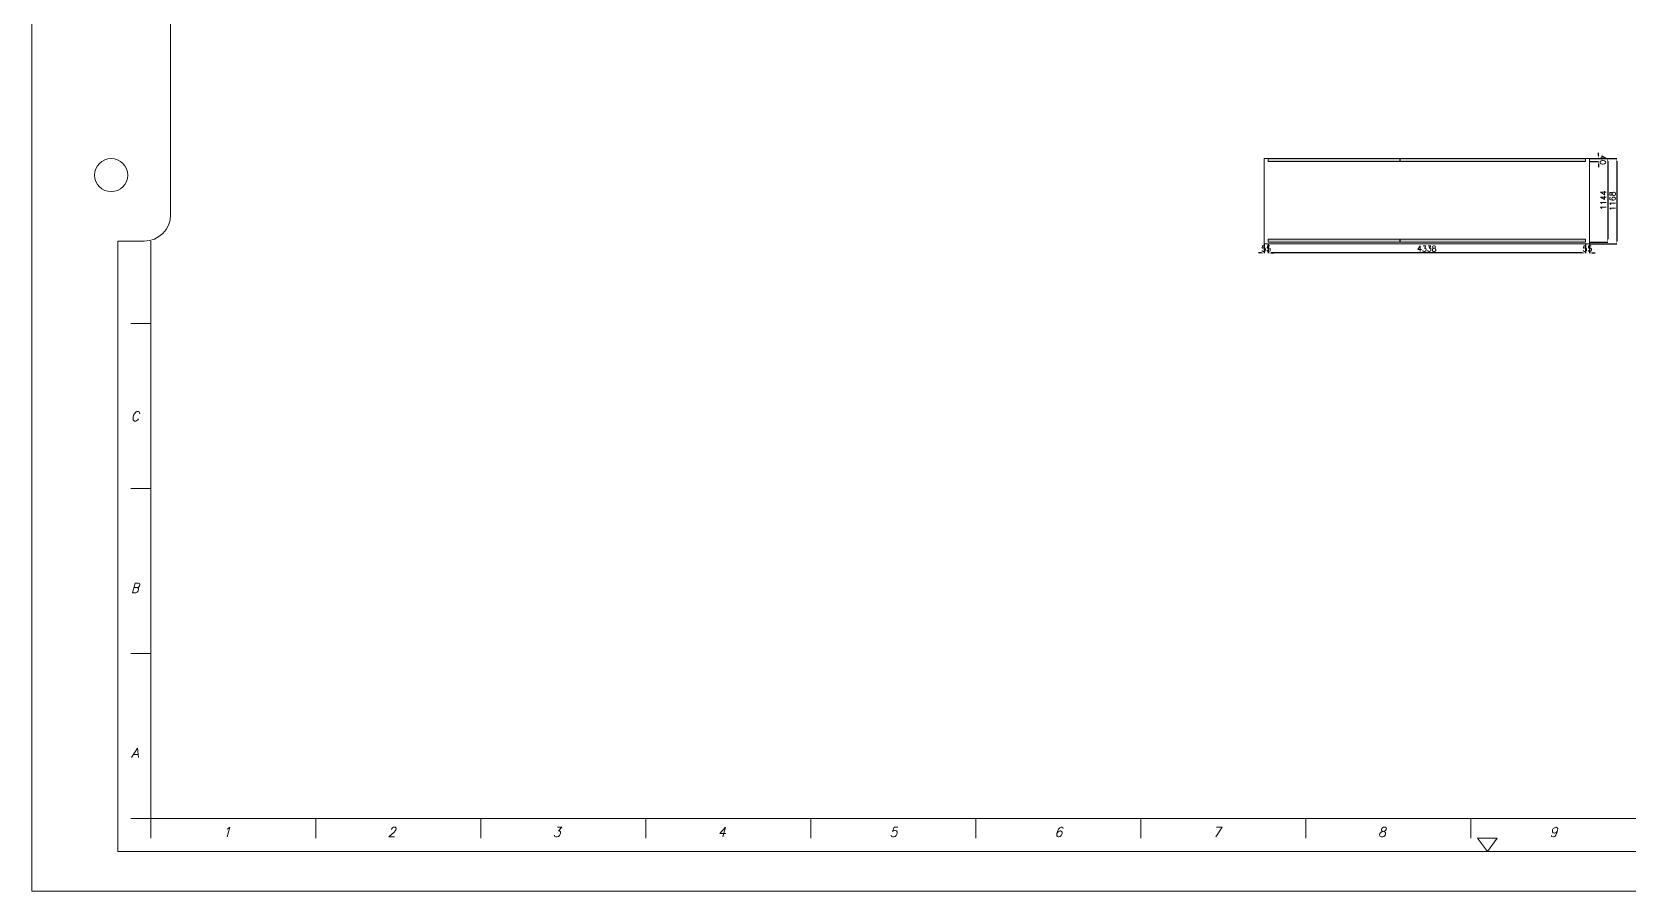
# Model space of a CAD drawing. Header units: millimetres. Extents: x -16854 to 21063, y -16371 to 10442.
# Drawn here: x -16854 to 4977, y -16371 to -4616 of the extents above; entities that cross this region are included whole.
import ezdxf
from ezdxf.enums import TextEntityAlignment as Align

# ---------------------------------------------------------------- set-up
doc = ezdxf.new("R2010")
doc.units = ezdxf.units.MM
doc.header["$MEASUREMENT"] = 0
doc.layers.get('0').update_dxf_attribs({"lineweight": 0})
doc.layers.get('Defpoints').update_dxf_attribs({"lineweight": 0})
doc.layers.add('Dimensions.Gen', color=7, linetype='Continuous')
doc.layers.add('Hatch', color=7, linetype='Continuous')
doc.styles.get("Standard").update_dxf_attribs({"font": 'TXT.SHX'})
doc.styles.add('Text_Style_11', font='ROMANS.SHX', dxfattribs={"width": 0.75})
doc.dimstyles.get("Standard").update_dxf_attribs({"dimtxt": 77.333333, "dimasz": 38.666667, "dimexe": 0.18, "dimexo": 0.0625, "dimgap": 19.333333, "dimtad": 0, "dimtoh": 1, "dimdec": 4, "dimzin": 0, "dimdsep": 46, "dimtxsty": 'Standard', "dimcen": 0.09, "dimclrt": 1, "dimadec": 0, "dimazin": 0, "dimtfac": 1, "dimtdec": 4, "dimtix": 1, "dimtofl": 0, "dimtmove": 0, "dimatfit": 3, "dimfxl": 1, "dimtolj": 1, "dimtzin": 0, "dimarcsym": 0})

# ---------------------------------------------------------------- blocks, each defined once
blk = doc.blocks.new('*D190')
at = {"color": 0, "lineweight": -2}
for p, q in [((4354, -7640), (4316, -7640)), ((4393, -7516), (4393, -7641)), ((4448, -7516), (4448, -7641)), ((4487, -7640), (4525, -7640))]:
    blk.add_line(p, q, dxfattribs=at)
at = {"color": 0}
for points in [[(4393, -7640), (4354, -7634), (4354, -7647)], [(4448, -7640), (4487, -7647), (4487, -7634)]]:
    blk.add_solid(points, dxfattribs=at)
at = {"layer": 'Defpoints'}
for p in [(4393, -7515), (4393, -7640), (4448, -7515)]:
    blk.add_point(p, dxfattribs=at)
at = {"color": 1, "true_color": 0xff0000, "insert": (4420, -7582), "char_height": 77.3, "attachment_point": 5}
blk.add_mtext('55', dxfattribs=at)
blk = doc.blocks.new('*D191')
at = {"color": 0, "lineweight": -2}
for p, q in [((55, -7516), (55, -7641)), ((4354, -7640), (94, -7640)), ((4393, -7516), (4393, -7641))]:
    blk.add_line(p, q, dxfattribs=at)
at = {"color": 0}
for points in [[(55, -7640), (94, -7634), (94, -7647)], [(4393, -7640), (4354, -7647), (4354, -7634)]]:
    blk.add_solid(points, dxfattribs=at)
at = {"layer": 'Defpoints'}
for p in [(55, -7515), (55, -7640), (4393, -7515)]:
    blk.add_point(p, dxfattribs=at)
at = {"color": 1, "true_color": 0xff0000, "insert": (2224, -7582), "char_height": 77.3, "attachment_point": 5}
blk.add_mtext('4338', dxfattribs=at)
blk = doc.blocks.new('*D192')
at = {"color": 0, "lineweight": -2}
for p, q in [((-39, -7640), (-77, -7640)), ((0, -7516), (0, -7641)), ((55, -7516), (55, -7641)), ((94, -7640), (132, -7640))]:
    blk.add_line(p, q, dxfattribs=at)
at = {"color": 0}
for points in [[(0, -7640), (-39, -7634), (-39, -7647)], [(55, -7640), (94, -7647), (94, -7634)]]:
    blk.add_solid(points, dxfattribs=at)
at = {"layer": 'Defpoints'}
for p in [(0, -7515), (0, -7640), (55, -7515)]:
    blk.add_point(p, dxfattribs=at)
at = {"color": 1, "true_color": 0xff0000, "insert": (27, -7582), "char_height": 77.3, "attachment_point": 5}
blk.add_mtext('55', dxfattribs=at)
blk = doc.blocks.new('*D193')
at = {"color": 0, "lineweight": -2}
for p, q in [((4573, -6309), (4573, -6270)), ((4448, -6347), (4573, -6347)), ((4448, -6387), (4573, -6387)), ((4573, -6426), (4573, -6465))]:
    blk.add_line(p, q, dxfattribs=at)
at = {"color": 0}
for points in [[(4573, -6347), (4579, -6309), (4567, -6309)], [(4573, -6387), (4567, -6426), (4579, -6426)]]:
    blk.add_solid(points, dxfattribs=at)
at = {"layer": 'Defpoints'}
for p in [(4448, -6347), (4448, -6387), (4573, -6347)]:
    blk.add_point(p, dxfattribs=at)
at = {"color": 1, "true_color": 0xff0000, "insert": (4632, -6367), "char_height": 77.3, "attachment_point": 5, "rotation": 270}
blk.add_mtext('40', dxfattribs=at)
blk = doc.blocks.new('*D194')
at = {"color": 0, "lineweight": -2}
for p, q in [((4448, -6347), (4698, -6347)), ((4698, -6386), (4698, -7453)), ((4448, -7491), (4698, -7491))]:
    blk.add_line(p, q, dxfattribs=at)
at = {"color": 0}
for points in [[(4698, -6347), (4704, -6386), (4692, -6386)], [(4698, -7491), (4692, -7453), (4704, -7453)]]:
    blk.add_solid(points, dxfattribs=at)
at = {"layer": 'Defpoints'}
for p in [(4448, -6347), (4448, -7491), (4698, -7491)]:
    blk.add_point(p, dxfattribs=at)
at = {"color": 1, "true_color": 0xff0000, "insert": (4640, -6919), "char_height": 77.3, "attachment_point": 5, "rotation": 90}
blk.add_mtext('1144', dxfattribs=at)
blk = doc.blocks.new('*D195')
at = {"color": 0, "lineweight": -2}
for p, q in [((4448, -6347), (4823, -6347)), ((4823, -6386), (4823, -7477)), ((4448, -7515), (4823, -7515))]:
    blk.add_line(p, q, dxfattribs=at)
at = {"color": 0}
for points in [[(4823, -6347), (4829, -6386), (4817, -6386)], [(4823, -7515), (4817, -7477), (4829, -7477)]]:
    blk.add_solid(points, dxfattribs=at)
at = {"layer": 'Defpoints'}
for p in [(4448, -6347), (4448, -7515), (4823, -7515)]:
    blk.add_point(p, dxfattribs=at)
at = {"color": 1, "true_color": 0xff0000, "insert": (4764, -6931), "char_height": 77.3, "attachment_point": 5, "rotation": 90}
blk.add_mtext('1168', dxfattribs=at)
blk = doc.blocks.new('tabelka_2', base_point=(-23321, -22722))
at = {"linetype": 'Continuous'}
for p, q in [((-23321, -22722), (-23321, 24161)), ((-20006, 8297), (-20006, -6542)), ((-20637, -7173), (-21268, -7173)), ((-21268, -21775), (-21268, -7173)), ((-20479, -20986), (-20479, -7173)), ((-20479, -9146), (-20953, -9146)), ((-20479, -13093), (-20953, -13093)), ((-20479, -17039), (-20953, -17039)), ((-20953, -20986), (40295, -20986)), ((-20479, -20986), (-20479, -21459)), ((-16533, -20986), (-16533, -21459)), ((-12586, -20986), (-12586, -21459)), ((-8640, -20986), (-8640, -21459)), ((-4694, -20986), (-4694, -21459)), ((-747, -20986), (-747, -21459)), ((3199, -20986), (3199, -21459)), ((7146, -20986), (7146, -21459)), ((11092, -20986), (11092, -21459)), ((11250, -21459), (11487, -21775)), ((11723, -21459), (11250, -21459)), ((11487, -21775), (11723, -21459)), ((-21268, -21775), (40611, -21775))]:
    blk.add_line(p, q, dxfattribs=at)
at = {"color": 7, "linetype": 'Continuous'}
blk.add_line((-23321, -22722), (42979, -22722), dxfattribs=at)
at = {"linetype": 'Continuous'}
blk.add_circle((-21426, -5595), 395, dxfattribs=at)
blk.add_arc((-20637, -6542), 631, 270, 0, dxfattribs=at)
at = {"linetype": 'Continuous', "style": 'Text_Style_11', "oblique": 15}
for s, width, p, p2 in [('C', 0.969625, (-20953, -11479), (-20763, -11479)), ('B', 0.969625, (-20953, -15583), (-20763, -15583)), ('A', 1.013101, (-20951, -19530), (-20763, -19530)), ('1', 1.590184, (-18757, -21424), (-18567, -21424)), ('2', 1.019349, (-14810, -21424), (-14621, -21424)), ('3', 1.019349, (-10864, -21424), (-10674, -21424)), ('4', 0.969625, (-6917, -21424), (-6728, -21424)), ('5', 1.019349, (-2813, -21424), (-2624, -21424)), ('6', 1.019349, (1133, -21424), (1323, -21424)), ('7', 1.019349, (4922, -21424), (5111, -21424)), ('8', 1.019349, (8868, -21424), (9058, -21424)), ('9', 1.089167, (12972, -21424), (13162, -21424))]:
    blk.add_text(s, height=229, dxfattribs=dict(at, width=width)).set_placement(p, p2, align=Align.FIT)

msp = doc.modelspace()

# ---------------------------------------------------------------- hatches: boundary and pattern name
at = {"layer": 'Hatch', "true_color": 0xdbe3de}
for points in [[(55, -6387.4928), (55, -6347.4928), (1856.39, -6347.4928), (1856.39, -6387.4928)], [(1859.61, -6387.4928), (1859.61, -6347.4928), (4393, -6347.4928), (4393, -6387.4928)], [(55, -7491.4928), (55, -7451.4928), (1856.39, -7451.4928), (1856.39, -7491.4928)], [(1859.61, -7491.4928), (1859.61, -7451.4928), (4393, -7451.4928), (4393, -7491.4928)]]:
    msp.add_hatch(color=254, dxfattribs=at).paths.add_polyline_path(points, flags=0)

# ---------------------------------------------------------------- linework, layer by layer
for p, q in [((0, -7515.4928), (0, -6347.4928)), ((0, -6347.4928), (4448, -6347.4928)), ((55, -6387.4928), (55, -6347.4928)), ((55, -6347.4928), (1856.39, -6347.4928)), ((55, -6387.4928), (1856.39, -6387.4928)), ((1856.39, -6387.4928), (1856.39, -6347.4928)), ((1859.61, -6387.4928), (1859.61, -6347.4928)), ((1859.61, -6347.4928), (4393, -6347.4928)), ((1859.61, -6387.4928), (4393, -6387.4928)), ((4393, -6387.4928), (4393, -6347.4928)), ((4448, -7515.4928), (4448, -6347.4928)), ((0, -7515.4928), (4448, -7515.4928)), ((55, -7491.4928), (55, -7451.4928)), ((55, -7451.4928), (1856.39, -7451.4928)), ((55, -7491.4928), (1856.39, -7491.4928)), ((1856.39, -7491.4928), (1856.39, -7451.4928)), ((1859.61, -7491.4928), (1859.61, -7451.4928)), ((1859.61, -7451.4928), (4393, -7451.4928)), ((1859.61, -7491.4928), (4393, -7491.4928)), ((4393, -7491.4928), (4393, -7451.4928))]:
    msp.add_line(p, q)

# ---------------------------------------------------------------- block references
at = {"xscale": 0.5719031463236927, "yscale": 0.5719031463236927}
msp.add_blockref('tabelka_2', (-16853.74527, -16370.60613), dxfattribs=at)

# ---------------------------------------------------------------- dimensions: what is measured, and where the dimension line sits
at = {"layer": 'Dimensions.Gen'}
for p1, p2, distance, text, picture, middle in [((4448, -7491.4928), (4448, -6347.4928), -250, '1144', '*D194', (4698, -5397.7464)), ((4448, -7515.4928), (4448, -6347.4928), -375, '1168', '*D195', (4823, -5397.7464)), ((4448, -6347.4928), (4448, -6387.4928), 125, '40', '*D193', (4573, -5417.7464)), ((0, -7515.4928), (55, -7515.4928), -125, '55', '*D192', (27.5, -7640.4928)), ((4393, -7515.4928), (4448, -7515.4928), -125, '55', '*D190', (27.5, -7640.4928)), ((55, -7515.4928), (4393, -7515.4928), -125, '4338', '*D191', (2169, -7640.4928))]:
    dim = msp.add_aligned_dim(p1=p1, p2=p2, distance=distance, text=text, dimstyle='Standard', override={"dimtad": 1, "dimtoh": 0}, dxfattribs=at)
    dim.commit()
    dim.dimension.update_dxf_attribs({"geometry": picture, "text_midpoint": middle})

doc.saveas('drawing.dxf')
